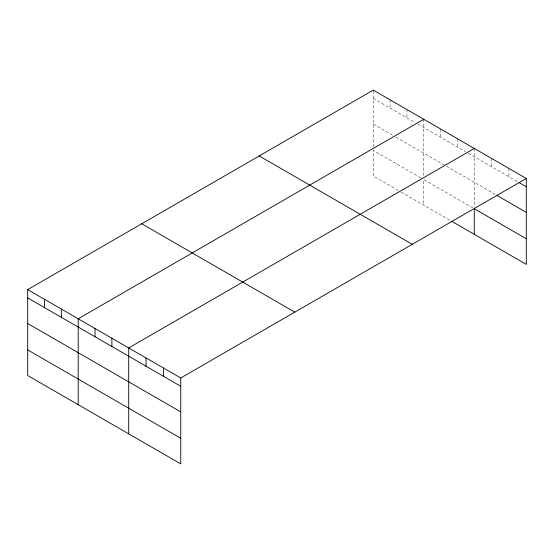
<?xml version="1.0" encoding="UTF-8"?>
<svg xmlns="http://www.w3.org/2000/svg" width="554" height="554" viewBox="0 0 554 554"><rect width="100%" height="100%" fill="white"/><g stroke="black" fill="none" stroke-linecap="round" stroke-linejoin="round"><path stroke-width="0.42" stroke-dasharray="2.77 2.08" d="M373.251 146.997L373.251 90.115M373.251 98.397L414.974 122.482M417.903 124.172L465.478 151.644M468.407 153.333L518.35 182.169M373.251 124.013L393.015 135.425M395.944 137.115L445.714 165.847M446.448 166.269L495.948 194.849M420.825 177.876L373.251 150.404L373.251 176.02L398.139 190.389M472.797 207.875L423.755 179.565L423.755 205.181M401.068 192.079L450.838 220.817M508.953 168.464L508.953 176.747M491.606 158.451L491.606 166.733M474.266 148.437L474.266 207.023M457.431 138.715L457.431 146.997M440.589 128.999L440.589 137.274M423.755 119.276L423.755 177.01M406.92 109.553L406.92 117.836M390.085 99.838L390.085 108.113"/><path stroke-width="0.83" d="M27.7 289.617L180.749 377.98L180.749 463.885L27.7 375.522L27.7 289.617L373.251 90.115L526.3 178.478L526.3 264.383L451.572 221.24M423.755 119.276L78.204 318.779L78.204 404.683M474.266 148.437L128.715 347.94L128.715 433.837M180.749 377.98L526.3 178.478M519.07 182.585L526.3 186.76M496.668 195.264L526.3 212.376M526.3 238.767L474.266 208.719L474.266 234.335M259.217 155.951L412.266 244.314M141.734 223.781L294.783 312.144M27.7 297.9L180.749 386.263M27.7 323.515L180.749 411.878M27.7 349.906L180.749 438.269M163.402 367.967L163.402 376.249M146.055 357.953L146.055 366.229M111.88 338.217L111.88 346.499M95.039 328.494L95.039 336.777M61.369 309.056L61.369 317.338M44.535 299.34L44.535 307.615"/></g></svg>
